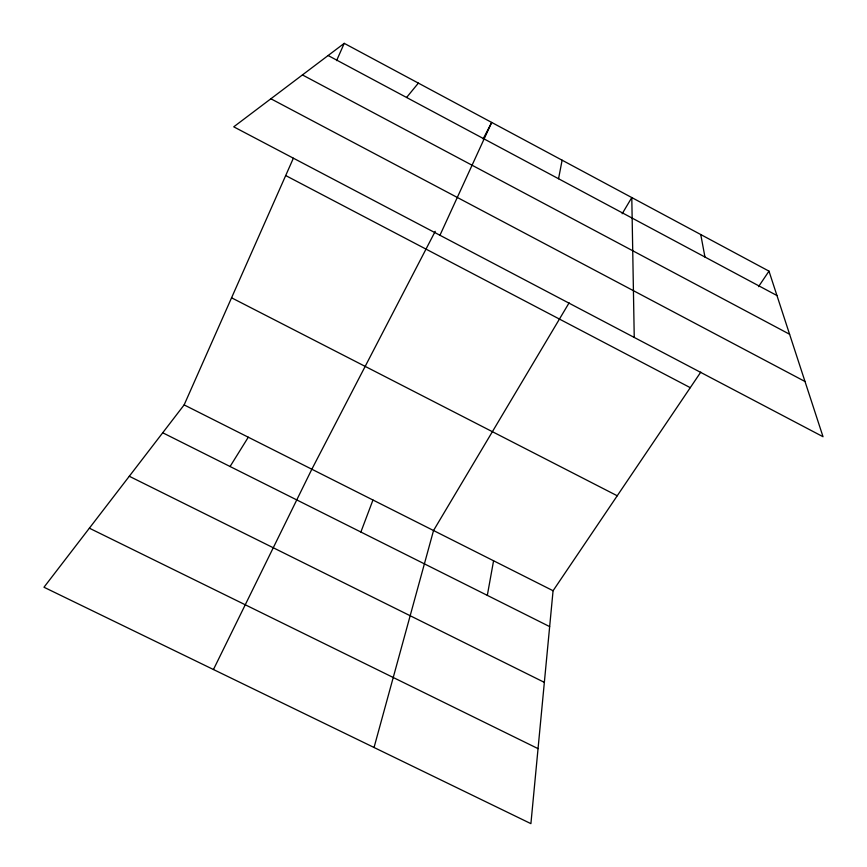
<?xml version="1.0" encoding="UTF-8"?>
<svg xmlns="http://www.w3.org/2000/svg" width="867" height="867" viewBox="0 0 867 867"><rect width="100%" height="100%" fill="white"/><g stroke="black" fill="none" stroke-linecap="round" stroke-linejoin="round"><path stroke-width="1.3" d="M700.796 372.095L553.07 590.741L530.907 823.65L43.979 587.241L184.14 404.9L293.36 158.238M487.319 595.369L493.572 560.776M558.554 178.743L562.109 160.2M374.045 747.484L433.533 530.528L569.11 302.843M360.878 532.035L372.962 500.021M336.58 60.636L344.232 43.35L768.996 271.143L823.021 436.719L233.743 126.831L344.232 43.35M439.948 235.271L491.697 122.431L483.114 138.991M213.455 669.519L311.838 469.231L435.223 231.337M622.17 213.737L631.794 197.568L634.243 337.447M230.069 466.511L248.287 437.217M758.527 286.652L768.996 271.143M406.58 97.472L418.371 83.113M89.377 528.187L538.049 748.644M129.291 476.265L544.357 682.372M162.725 432.774L549.656 626.603M184.14 404.9L553.07 590.741M231.565 297.804L617.239 495.772M285.698 175.546L690.273 387.668M270.883 98.773L805.009 381.502M302.442 74.93L789.588 334.25M328.127 55.521L776.962 295.539M700.753 234.545L704.958 257.033"/></g></svg>
